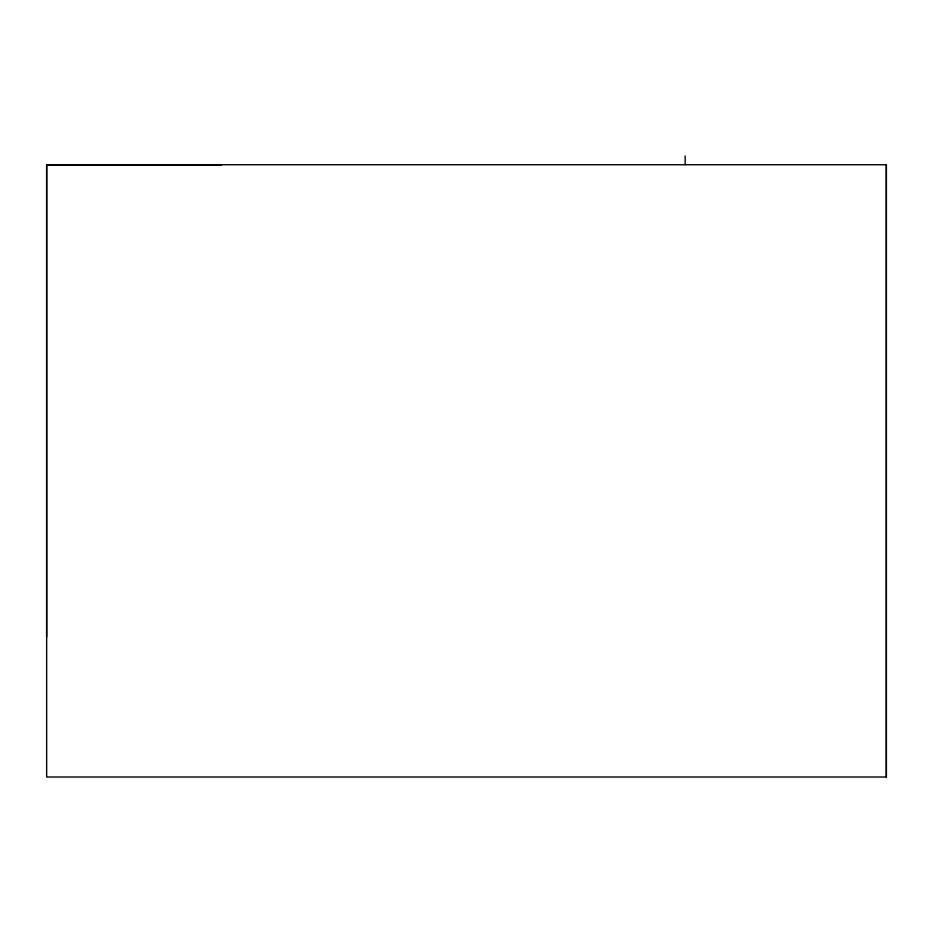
<?xml version="1.0" encoding="UTF-8"?>
<svg xmlns="http://www.w3.org/2000/svg" width="933" height="933" viewBox="0 0 933 933"><rect width="100%" height="100%" fill="white"/><g stroke="black" fill="none" stroke-linecap="round" stroke-linejoin="round"><path stroke-width="1.4" d="M46.65 637.064L46.65 164.733L886.35 164.733L886.35 777.014L46.65 777.014L46.65 164.733M685.172 155.986L685.172 164.733M886.35 164.733L886.35 777.014M46.697 164.908L221.588 164.733L46.697 164.908"/></g></svg>
